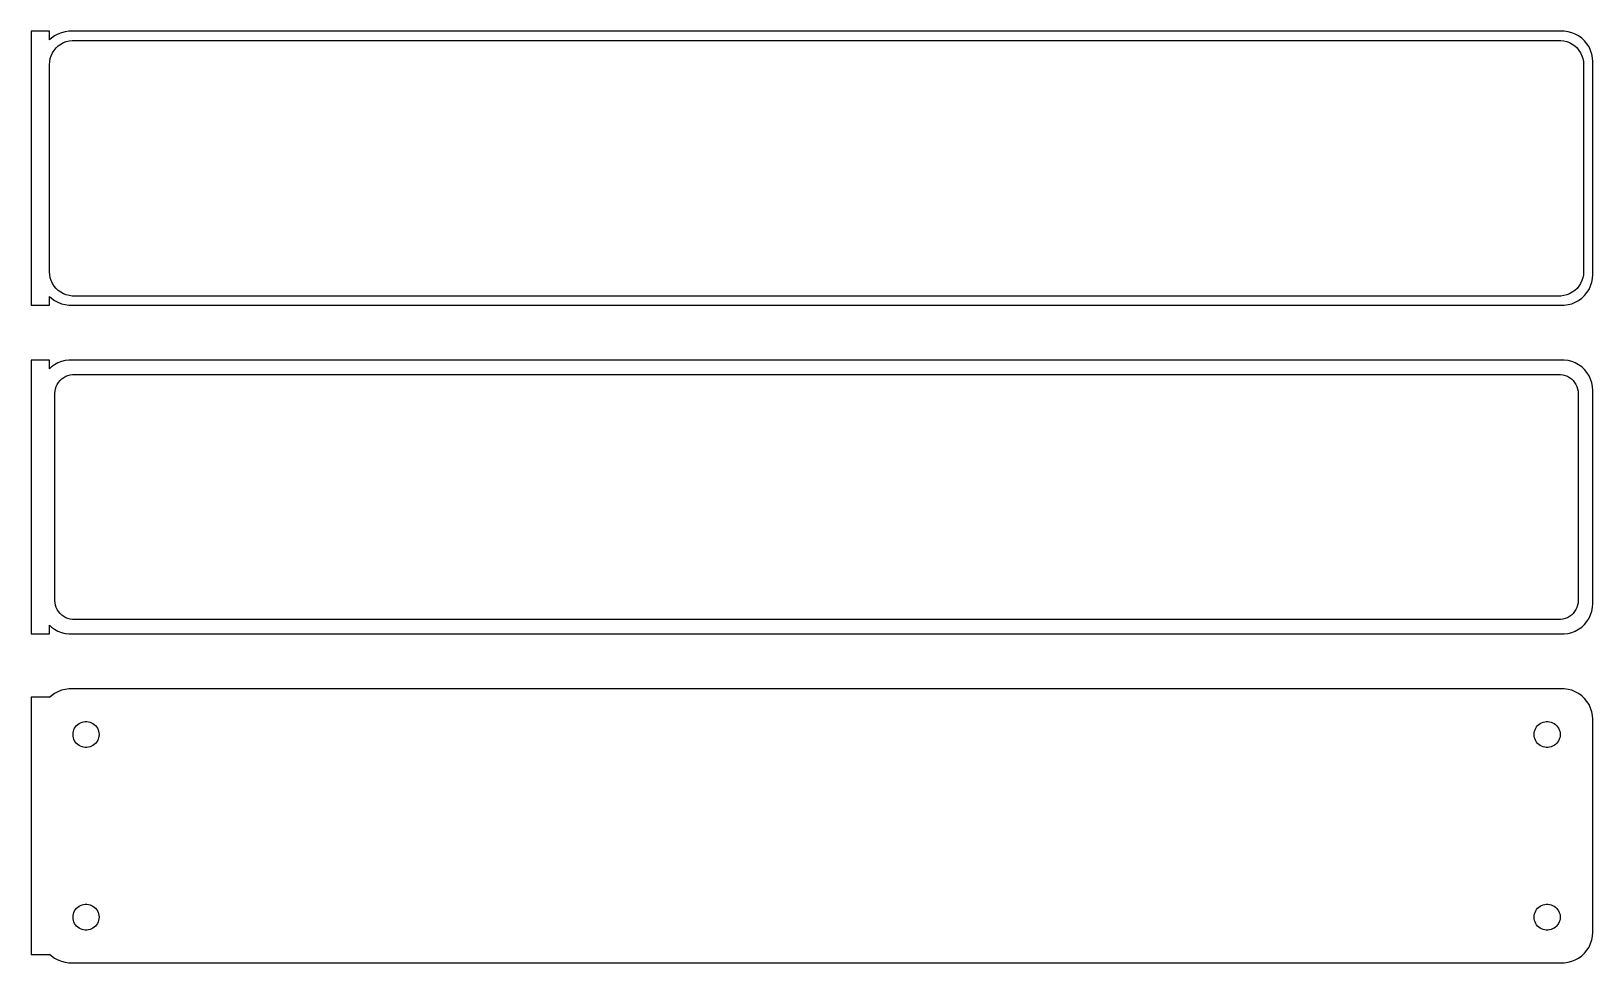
# Model space of a CAD drawing. Header units: metres. Extents: x -129 to 128, y 140 to 292.
import ezdxf

# ---------------------------------------------------------------- set-up
doc = ezdxf.new("R2010")
doc.units = ezdxf.units.M

msp = doc.modelspace()

# ---------------------------------------------------------------- linework, layer by layer
for p, q in [((-126, 292.49), (-129, 292.49)), ((-129, 292.49), (-129, 247.51)), ((-126, 291.059), (-126, 292.49)), ((-123.437, 292.411), (-124.045, 292.255)), ((-122.814, 292.49), (-123.437, 292.411)), ((122.814, 292.49), (-122.814, 292.49)), ((123.437, 292.411), (122.814, 292.49)), ((124.045, 292.255), (123.437, 292.411)), ((-125.687, 291.353), (-126, 291.059)), ((-125.179, 291.722), (-125.687, 291.353)), ((-124.629, 292.024), (-125.179, 291.722)), ((-124.916, 289.738), (-124.55, 290.082)), ((-124.045, 292.255), (-124.629, 292.024)), ((-124.55, 290.082), (-124.143, 290.377)), ((-124.143, 290.377), (-123.703, 290.619)), ((-123.703, 290.619), (-123.236, 290.804)), ((-123.236, 290.804), (-122.75, 290.929)), ((-122.75, 290.929), (-122.251, 290.992)), ((-122.251, 290.992), (122.251, 290.992)), ((122.251, 290.992), (122.75, 290.929)), ((122.75, 290.929), (123.236, 290.804)), ((123.236, 290.804), (123.703, 290.619)), ((123.703, 290.619), (124.143, 290.377)), ((124.629, 292.024), (124.045, 292.255)), ((124.143, 290.377), (124.55, 290.082)), ((124.55, 290.082), (124.916, 289.738)), ((125.179, 291.722), (124.629, 292.024)), ((125.687, 291.353), (125.179, 291.722)), ((126.145, 290.923), (125.687, 291.353)), ((126.545, 290.439), (126.145, 290.923)), ((126.882, 289.909), (126.545, 290.439)), ((127.149, 289.341), (126.882, 289.909)), ((-126, 287), (-125.968, 287.501)), ((-125.968, 287.501), (-125.874, 287.995)), ((-125.874, 287.995), (-125.719, 288.472)), ((-125.719, 288.472), (-125.505, 288.927)), ((-125.505, 288.927), (-125.236, 289.351)), ((-125.236, 289.351), (-124.916, 289.738)), ((124.916, 289.738), (125.236, 289.351)), ((125.236, 289.351), (125.505, 288.927)), ((125.505, 288.927), (125.719, 288.472)), ((125.719, 288.472), (125.874, 287.995)), ((125.874, 287.995), (125.968, 287.501)), ((125.968, 287.501), (126, 287)), ((127.343, 288.743), (127.149, 289.341)), ((127.461, 288.127), (127.343, 288.743)), ((127.5, 287.5), (127.461, 288.127)), ((127.5, 252.5), (127.5, 287.5)), ((-126, 253), (-126, 287)), ((126, 287), (126, 253)), ((-125.968, 252.499), (-126, 253)), ((-125.874, 252.005), (-125.968, 252.499)), ((-125.719, 251.528), (-125.874, 252.005)), ((-125.505, 251.073), (-125.719, 251.528)), ((125.719, 251.528), (125.505, 251.073)), ((125.874, 252.005), (125.719, 251.528)), ((125.968, 252.499), (125.874, 252.005)), ((126, 253), (125.968, 252.499)), ((127.343, 251.257), (127.461, 251.873)), ((127.461, 251.873), (127.5, 252.5)), ((-126, 248.941), (-125.687, 248.647)), ((-126, 247.51), (-126, 248.941)), ((-125.236, 250.649), (-125.505, 251.073)), ((-124.916, 250.262), (-125.236, 250.649)), ((-124.55, 249.918), (-124.916, 250.262)), ((-124.143, 249.623), (-124.55, 249.918)), ((-123.703, 249.381), (-124.143, 249.623)), ((-123.236, 249.196), (-123.703, 249.381)), ((-122.75, 249.071), (-123.236, 249.196)), ((-122.251, 249.008), (-122.75, 249.071)), ((122.251, 249.008), (-122.251, 249.008)), ((122.75, 249.071), (122.251, 249.008)), ((123.236, 249.196), (122.75, 249.071)), ((123.703, 249.381), (123.236, 249.196)), ((124.143, 249.623), (123.703, 249.381)), ((124.55, 249.918), (124.143, 249.623)), ((124.916, 250.262), (124.55, 249.918)), ((125.236, 250.649), (124.916, 250.262)), ((125.505, 251.073), (125.236, 250.649)), ((125.687, 248.647), (126.145, 249.077)), ((126.145, 249.077), (126.545, 249.561)), ((126.545, 249.561), (126.882, 250.091)), ((126.882, 250.091), (127.149, 250.659)), ((127.149, 250.659), (127.343, 251.257)), ((-129, 247.51), (-126, 247.51)), ((-125.687, 248.647), (-125.179, 248.278)), ((-125.179, 248.278), (-124.629, 247.976)), ((-124.629, 247.976), (-124.045, 247.745)), ((-124.045, 247.745), (-123.437, 247.589)), ((-123.437, 247.589), (-122.814, 247.51)), ((-122.814, 247.51), (122.814, 247.51)), ((122.814, 247.51), (123.437, 247.589)), ((123.437, 247.589), (124.045, 247.745)), ((124.045, 247.745), (124.629, 247.976)), ((124.629, 247.976), (125.179, 248.278)), ((125.179, 248.278), (125.687, 248.647)), ((-126, 238.479), (-129, 238.479)), ((-129, 238.479), (-129, 193.521)), ((-126, 237.059), (-126, 238.479)), ((-125.687, 237.353), (-126, 237.059)), ((-125.179, 237.722), (-125.687, 237.353)), ((-124.629, 238.024), (-125.179, 237.722)), ((-124.045, 238.255), (-124.629, 238.024)), ((-123.437, 238.411), (-124.045, 238.255)), ((-122.814, 238.49), (-123.437, 238.411)), ((-122.962, 235.961), (-122.583, 236.058)), ((122.814, 238.49), (-122.814, 238.49)), ((-122.583, 236.058), (-122.195, 236.107)), ((-122.195, 236.107), (122.195, 236.107)), ((122.195, 236.107), (122.583, 236.058)), ((122.583, 236.058), (122.962, 235.961)), ((123.437, 238.411), (122.814, 238.49)), ((124.045, 238.255), (123.437, 238.411)), ((124.629, 238.024), (124.045, 238.255)), ((125.179, 237.722), (124.629, 238.024)), ((125.687, 237.353), (125.179, 237.722)), ((126.145, 236.923), (125.687, 237.353)), ((126.545, 236.439), (126.145, 236.923)), ((126.882, 235.909), (126.545, 236.439)), ((-125.088, 233.39), (-125.015, 233.774)), ((-125.015, 233.774), (-124.894, 234.146)), ((-124.894, 234.146), (-124.728, 234.5)), ((-124.728, 234.5), (-124.518, 234.83)), ((-124.518, 234.83), (-124.269, 235.131)), ((-124.269, 235.131), (-123.984, 235.399)), ((-123.984, 235.399), (-123.668, 235.628)), ((-123.668, 235.628), (-123.325, 235.817)), ((-123.325, 235.817), (-122.962, 235.961)), ((122.962, 235.961), (123.325, 235.817)), ((123.325, 235.817), (123.668, 235.628)), ((123.668, 235.628), (123.984, 235.399)), ((123.984, 235.399), (124.269, 235.131)), ((124.269, 235.131), (124.518, 234.83)), ((124.518, 234.83), (124.728, 234.5)), ((124.728, 234.5), (124.894, 234.146)), ((124.894, 234.146), (125.015, 233.774)), ((125.015, 233.774), (125.088, 233.39)), ((127.149, 235.341), (126.882, 235.909)), ((127.343, 234.743), (127.149, 235.341)), ((127.461, 234.127), (127.343, 234.743)), ((127.5, 233.5), (127.461, 234.127)), ((127.5, 198.5), (127.5, 233.5)), ((-125.113, 233), (-125.088, 233.39)), ((-125.113, 199), (-125.113, 233)), ((125.088, 233.39), (125.113, 233)), ((125.113, 233), (125.113, 199)), ((-125.088, 198.61), (-125.113, 199)), ((-125.015, 198.226), (-125.088, 198.61)), ((-124.894, 197.854), (-125.015, 198.226)), ((-124.728, 197.5), (-124.894, 197.854)), ((124.894, 197.854), (124.728, 197.5)), ((125.015, 198.226), (124.894, 197.854)), ((125.088, 198.61), (125.015, 198.226)), ((125.113, 199), (125.088, 198.61)), ((127.343, 197.257), (127.461, 197.873)), ((127.461, 197.873), (127.5, 198.5)), ((-126, 193.521), (-126, 194.941)), ((-126, 194.941), (-125.687, 194.647)), ((-124.518, 197.17), (-124.728, 197.5)), ((-124.269, 196.869), (-124.518, 197.17)), ((-123.984, 196.601), (-124.269, 196.869)), ((-123.668, 196.372), (-123.984, 196.601)), ((-123.325, 196.183), (-123.668, 196.372)), ((-122.962, 196.039), (-123.325, 196.183)), ((-122.583, 195.942), (-122.962, 196.039)), ((-122.195, 195.893), (-122.583, 195.942)), ((122.195, 195.893), (-122.195, 195.893)), ((122.583, 195.942), (122.195, 195.893)), ((122.962, 196.039), (122.583, 195.942)), ((123.325, 196.183), (122.962, 196.039)), ((123.668, 196.372), (123.325, 196.183)), ((123.984, 196.601), (123.668, 196.372)), ((124.269, 196.869), (123.984, 196.601)), ((124.518, 197.17), (124.269, 196.869)), ((124.728, 197.5), (124.518, 197.17)), ((125.687, 194.647), (126.145, 195.077)), ((126.145, 195.077), (126.545, 195.561)), ((126.545, 195.561), (126.882, 196.091)), ((126.882, 196.091), (127.149, 196.659)), ((127.149, 196.659), (127.343, 197.257)), ((-129, 193.521), (-126, 193.521)), ((-125.687, 194.647), (-125.179, 194.278)), ((-125.179, 194.278), (-124.629, 193.976)), ((-124.629, 193.976), (-124.045, 193.745)), ((-124.045, 193.745), (-123.437, 193.589)), ((-123.437, 193.589), (-122.814, 193.51)), ((-122.814, 193.51), (122.814, 193.51)), ((122.814, 193.51), (123.437, 193.589)), ((123.437, 193.589), (124.045, 193.745)), ((124.045, 193.745), (124.629, 193.976)), ((124.629, 193.976), (125.179, 194.278)), ((125.179, 194.278), (125.687, 194.647)), ((-126, 183.153), (-129, 183.153)), ((-129, 183.153), (-129, 140.847)), ((-125.687, 183.353), (-126, 183.059)), ((-126, 183.059), (-126, 183.153)), ((-125.179, 183.722), (-125.687, 183.353)), ((-124.629, 184.024), (-125.179, 183.722)), ((-124.045, 184.255), (-124.629, 184.024)), ((-123.437, 184.411), (-124.045, 184.255)), ((-122.814, 184.49), (-123.437, 184.411)), ((122.814, 184.49), (-122.814, 184.49)), ((123.437, 184.411), (122.814, 184.49)), ((124.045, 184.255), (123.437, 184.411)), ((124.629, 184.024), (124.045, 184.255)), ((125.179, 183.722), (124.629, 184.024)), ((125.687, 183.353), (125.179, 183.722)), ((126.145, 182.923), (125.687, 183.353)), ((126.545, 182.439), (126.145, 182.923)), ((126.882, 181.909), (126.545, 182.439)), ((127.149, 181.341), (126.882, 181.909)), ((127.343, 180.743), (127.149, 181.341)), ((127.461, 180.127), (127.343, 180.743)), ((127.5, 179.5), (127.461, 180.127)), ((-122.135, 177), (-122.118, 177.268)), ((-122.118, 176.732), (-122.135, 177)), ((-122.118, 177.268), (-122.068, 177.531)), ((-122.068, 177.531), (-121.985, 177.786)), ((-121.985, 177.786), (-121.871, 178.029)), ((-121.871, 178.029), (-121.727, 178.255)), ((-121.727, 178.255), (-121.557, 178.462)), ((-121.557, 178.462), (-121.361, 178.645)), ((-121.361, 178.645), (-121.144, 178.803)), ((-121.144, 178.803), (-120.909, 178.932)), ((-120.909, 178.932), (-120.66, 179.031)), ((-120.66, 179.031), (-120.4, 179.097)), ((-120.4, 179.097), (-120.134, 179.131)), ((-120.134, 179.131), (-119.866, 179.131)), ((-119.866, 179.131), (-119.6, 179.097)), ((-119.6, 179.097), (-119.34, 179.031)), ((-119.34, 179.031), (-119.091, 178.932)), ((-119.091, 178.932), (-118.856, 178.803)), ((-118.856, 178.803), (-118.639, 178.645)), ((-118.639, 178.645), (-118.443, 178.462)), ((-118.443, 178.462), (-118.273, 178.255)), ((-118.273, 178.255), (-118.129, 178.029)), ((-118.129, 178.029), (-118.015, 177.786)), ((-118.015, 177.786), (-117.932, 177.531)), ((-117.932, 177.531), (-117.882, 177.268)), ((-117.882, 177.268), (-117.865, 177)), ((-117.865, 177), (-117.882, 176.732)), ((117.865, 177), (117.882, 177.268)), ((117.882, 176.732), (117.865, 177)), ((117.882, 177.268), (117.932, 177.531)), ((117.932, 177.531), (118.015, 177.786)), ((118.015, 177.786), (118.129, 178.029)), ((118.129, 178.029), (118.273, 178.255)), ((118.273, 178.255), (118.443, 178.462)), ((118.443, 178.462), (118.639, 178.645)), ((118.639, 178.645), (118.856, 178.803)), ((118.856, 178.803), (119.091, 178.932)), ((119.091, 178.932), (119.34, 179.031)), ((119.34, 179.031), (119.6, 179.097)), ((119.6, 179.097), (119.866, 179.131)), ((119.866, 179.131), (120.134, 179.131)), ((120.134, 179.131), (120.4, 179.097)), ((120.4, 179.097), (120.66, 179.031)), ((120.66, 179.031), (120.909, 178.932)), ((120.909, 178.932), (121.144, 178.803)), ((121.144, 178.803), (121.361, 178.645)), ((121.361, 178.645), (121.557, 178.462)), ((121.557, 178.462), (121.727, 178.255)), ((121.727, 178.255), (121.871, 178.029)), ((121.871, 178.029), (121.985, 177.786)), ((121.985, 177.786), (122.068, 177.531)), ((122.068, 177.531), (122.118, 177.268)), ((122.118, 177.268), (122.135, 177)), ((122.135, 177), (122.118, 176.732)), ((127.5, 144.5), (127.5, 179.5)), ((-122.068, 176.469), (-122.118, 176.732)), ((-121.985, 176.214), (-122.068, 176.469)), ((-121.871, 175.971), (-121.985, 176.214)), ((-121.727, 175.745), (-121.871, 175.971)), ((-121.557, 175.538), (-121.727, 175.745)), ((-121.361, 175.355), (-121.557, 175.538)), ((-121.144, 175.197), (-121.361, 175.355)), ((-120.909, 175.068), (-121.144, 175.197)), ((-120.66, 174.969), (-120.909, 175.068)), ((-120.4, 174.903), (-120.66, 174.969)), ((-120.134, 174.869), (-120.4, 174.903)), ((-119.866, 174.869), (-120.134, 174.869)), ((-119.6, 174.903), (-119.866, 174.869)), ((-119.34, 174.969), (-119.6, 174.903)), ((-119.091, 175.068), (-119.34, 174.969)), ((-118.856, 175.197), (-119.091, 175.068)), ((-118.639, 175.355), (-118.856, 175.197)), ((-118.443, 175.538), (-118.639, 175.355)), ((-118.273, 175.745), (-118.443, 175.538)), ((-118.129, 175.971), (-118.273, 175.745)), ((-118.015, 176.214), (-118.129, 175.971)), ((-117.932, 176.469), (-118.015, 176.214)), ((-117.882, 176.732), (-117.932, 176.469)), ((117.932, 176.469), (117.882, 176.732)), ((118.015, 176.214), (117.932, 176.469)), ((118.129, 175.971), (118.015, 176.214)), ((118.273, 175.745), (118.129, 175.971)), ((118.443, 175.538), (118.273, 175.745)), ((118.639, 175.355), (118.443, 175.538)), ((118.856, 175.197), (118.639, 175.355)), ((119.091, 175.068), (118.856, 175.197)), ((119.34, 174.969), (119.091, 175.068)), ((119.6, 174.903), (119.34, 174.969)), ((119.866, 174.869), (119.6, 174.903)), ((120.134, 174.869), (119.866, 174.869)), ((120.4, 174.903), (120.134, 174.869)), ((120.66, 174.969), (120.4, 174.903)), ((120.909, 175.068), (120.66, 174.969)), ((121.144, 175.197), (120.909, 175.068)), ((121.361, 175.355), (121.144, 175.197)), ((121.557, 175.538), (121.361, 175.355)), ((121.727, 175.745), (121.557, 175.538)), ((121.871, 175.971), (121.727, 175.745)), ((121.985, 176.214), (121.871, 175.971)), ((122.068, 176.469), (121.985, 176.214)), ((122.118, 176.732), (122.068, 176.469)), ((-121.361, 148.645), (-121.144, 148.803)), ((-121.144, 148.803), (-120.909, 148.932)), ((-120.909, 148.932), (-120.66, 149.031)), ((-120.66, 149.031), (-120.4, 149.097)), ((-120.4, 149.097), (-120.134, 149.131)), ((-120.134, 149.131), (-119.866, 149.131)), ((-119.866, 149.131), (-119.6, 149.097)), ((-119.6, 149.097), (-119.34, 149.031)), ((-119.34, 149.031), (-119.091, 148.932)), ((-119.091, 148.932), (-118.856, 148.803)), ((-118.856, 148.803), (-118.639, 148.645)), ((118.639, 148.645), (118.856, 148.803)), ((118.856, 148.803), (119.091, 148.932)), ((119.091, 148.932), (119.34, 149.031)), ((119.34, 149.031), (119.6, 149.097)), ((119.6, 149.097), (119.866, 149.131)), ((119.866, 149.131), (120.134, 149.131)), ((120.134, 149.131), (120.4, 149.097)), ((120.4, 149.097), (120.66, 149.031)), ((120.66, 149.031), (120.909, 148.932)), ((120.909, 148.932), (121.144, 148.803)), ((121.144, 148.803), (121.361, 148.645)), ((-122.135, 147), (-122.118, 147.268)), ((-122.118, 146.732), (-122.135, 147)), ((-122.118, 147.268), (-122.068, 147.531)), ((-122.068, 146.469), (-122.118, 146.732)), ((-122.068, 147.531), (-121.985, 147.786)), ((-121.985, 146.214), (-122.068, 146.469)), ((-121.985, 147.786), (-121.871, 148.029)), ((-121.871, 145.971), (-121.985, 146.214)), ((-121.871, 148.029), (-121.727, 148.255)), ((-121.727, 148.255), (-121.557, 148.462)), ((-121.557, 148.462), (-121.361, 148.645)), ((-118.639, 148.645), (-118.443, 148.462)), ((-118.443, 148.462), (-118.273, 148.255)), ((-118.273, 148.255), (-118.129, 148.029)), ((-118.129, 148.029), (-118.015, 147.786)), ((-118.015, 146.214), (-118.129, 145.971)), ((-118.015, 147.786), (-117.932, 147.531)), ((-117.932, 146.469), (-118.015, 146.214)), ((-117.932, 147.531), (-117.882, 147.268)), ((-117.882, 146.732), (-117.932, 146.469)), ((-117.882, 147.268), (-117.865, 147)), ((-117.865, 147), (-117.882, 146.732)), ((117.865, 147), (117.882, 147.268)), ((117.882, 146.732), (117.865, 147)), ((117.882, 147.268), (117.932, 147.531)), ((117.932, 146.469), (117.882, 146.732)), ((117.932, 147.531), (118.015, 147.786)), ((118.015, 146.214), (117.932, 146.469)), ((118.015, 147.786), (118.129, 148.029)), ((118.129, 145.971), (118.015, 146.214)), ((118.129, 148.029), (118.273, 148.255)), ((118.273, 148.255), (118.443, 148.462)), ((118.443, 148.462), (118.639, 148.645)), ((121.361, 148.645), (121.557, 148.462)), ((121.557, 148.462), (121.727, 148.255)), ((121.727, 148.255), (121.871, 148.029)), ((121.871, 148.029), (121.985, 147.786)), ((121.985, 146.214), (121.871, 145.971)), ((121.985, 147.786), (122.068, 147.531)), ((122.068, 146.469), (121.985, 146.214)), ((122.068, 147.531), (122.118, 147.268)), ((122.118, 146.732), (122.068, 146.469)), ((122.118, 147.268), (122.135, 147)), ((122.135, 147), (122.118, 146.732)), ((-121.727, 145.745), (-121.871, 145.971)), ((-121.557, 145.538), (-121.727, 145.745)), ((-121.361, 145.355), (-121.557, 145.538)), ((-121.144, 145.197), (-121.361, 145.355)), ((-120.909, 145.068), (-121.144, 145.197)), ((-120.66, 144.969), (-120.909, 145.068)), ((-120.4, 144.903), (-120.66, 144.969)), ((-120.134, 144.869), (-120.4, 144.903)), ((-119.866, 144.869), (-120.134, 144.869)), ((-119.6, 144.903), (-119.866, 144.869)), ((-119.34, 144.969), (-119.6, 144.903)), ((-119.091, 145.068), (-119.34, 144.969)), ((-118.856, 145.197), (-119.091, 145.068)), ((-118.639, 145.355), (-118.856, 145.197)), ((-118.443, 145.538), (-118.639, 145.355)), ((-118.273, 145.745), (-118.443, 145.538)), ((-118.129, 145.971), (-118.273, 145.745)), ((118.273, 145.745), (118.129, 145.971)), ((118.443, 145.538), (118.273, 145.745)), ((118.639, 145.355), (118.443, 145.538)), ((118.856, 145.197), (118.639, 145.355)), ((119.091, 145.068), (118.856, 145.197)), ((119.34, 144.969), (119.091, 145.068)), ((119.6, 144.903), (119.34, 144.969)), ((119.866, 144.869), (119.6, 144.903)), ((120.134, 144.869), (119.866, 144.869)), ((120.4, 144.903), (120.134, 144.869)), ((120.66, 144.969), (120.4, 144.903)), ((120.909, 145.068), (120.66, 144.969)), ((121.144, 145.197), (120.909, 145.068)), ((121.361, 145.355), (121.144, 145.197)), ((121.557, 145.538), (121.361, 145.355)), ((121.727, 145.745), (121.557, 145.538)), ((121.871, 145.971), (121.727, 145.745)), ((127.343, 143.257), (127.461, 143.873)), ((127.461, 143.873), (127.5, 144.5)), ((125.687, 140.647), (126.145, 141.077)), ((126.145, 141.077), (126.545, 141.561)), ((126.545, 141.561), (126.882, 142.091)), ((126.882, 142.091), (127.149, 142.659)), ((127.149, 142.659), (127.343, 143.257)), ((-129, 140.847), (-126, 140.847)), ((-126, 140.847), (-126, 140.941)), ((-126, 140.941), (-125.687, 140.647)), ((-125.687, 140.647), (-125.179, 140.278)), ((-125.179, 140.278), (-124.629, 139.976)), ((-124.629, 139.976), (-124.045, 139.745)), ((-124.045, 139.745), (-123.437, 139.589)), ((-123.437, 139.589), (-122.814, 139.51)), ((-122.814, 139.51), (122.814, 139.51)), ((122.814, 139.51), (123.437, 139.589)), ((123.437, 139.589), (124.045, 139.745)), ((124.045, 139.745), (124.629, 139.976)), ((124.629, 139.976), (125.179, 140.278)), ((125.179, 140.278), (125.687, 140.647))]:
    msp.add_line(p, q)

doc.saveas('drawing.dxf')
